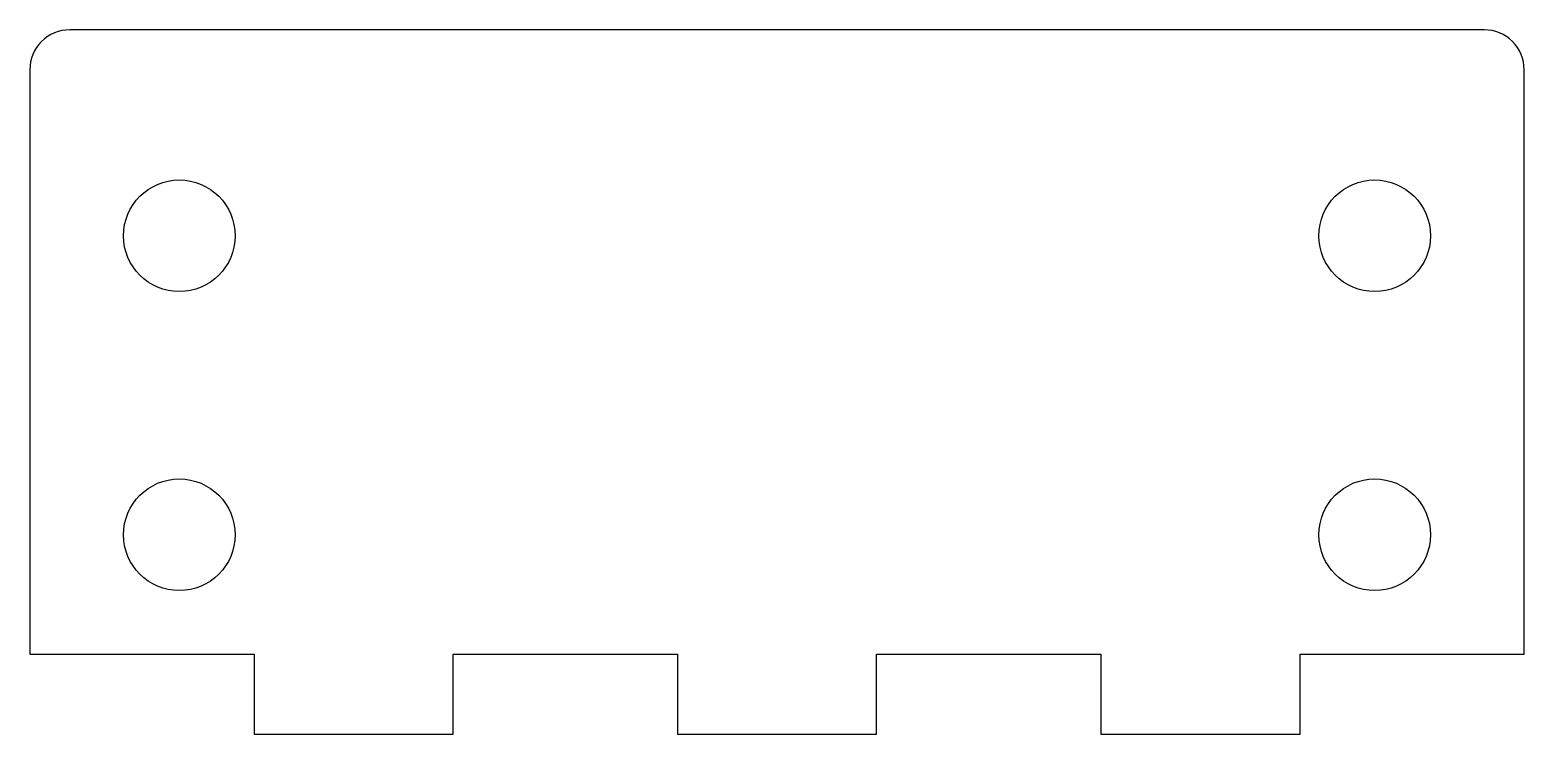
# Model space of a CAD drawing. Header units: millimetres. Extents: x -56 to 56, y 56 to 109.
import ezdxf

# ---------------------------------------------------------------- set-up
doc = ezdxf.new("R2010")
doc.units = ezdxf.units.MM
doc.layers.get('0').update_dxf_attribs({"linetype": 'CONTINUOUS'})

msp = doc.modelspace()

# ---------------------------------------------------------------- linework, layer by layer
msp.add_lwpolyline([(-53.25, 108.93, 0.414214), (-56.25, 105.93), (-56.25, 61.93), (-39.37, 61.93), (-39.37, 55.93), (-24.37, 55.93), (-24.37, 61.93), (-7.5, 61.93), (-7.5, 55.93), (7.5, 55.93), (7.5, 61.93), (24.38, 61.93), (24.38, 55.93), (39.38, 55.93), (39.38, 61.93), (56.25, 61.93), (56.25, 105.93, 0.414214), (53.25, 108.93)], format="xyb", close=True)
for centre in [(-45, 93.43), (45, 93.43), (-45, 70.93), (45, 70.93)]:
    msp.add_circle(centre, 4.2)

doc.saveas('drawing.dxf')
